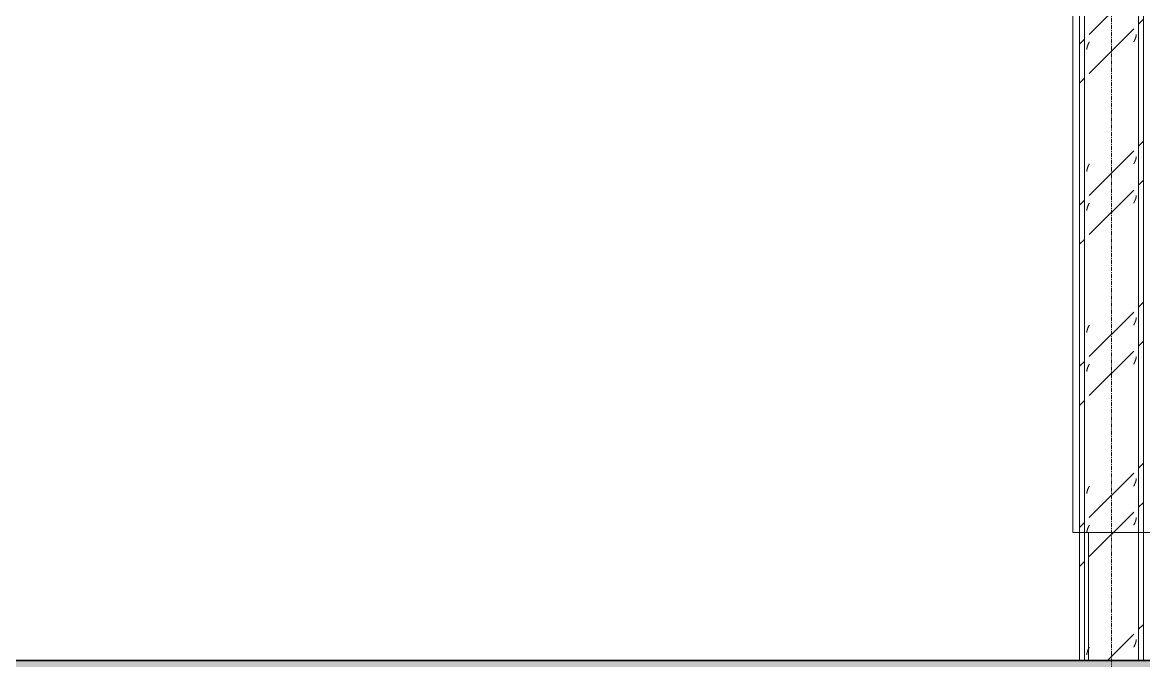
# Model space of a CAD drawing. Header units: centimetres. Extents: x -6741 to 14818, y -293 to 1595.
# Drawn here: x 1014.4 to 1364.4, y 94 to 293.3 of the extents above; entities that cross this region are included whole.
import ezdxf

# ---------------------------------------------------------------- set-up
doc = ezdxf.new("R2010")
doc.units = ezdxf.units.CM
doc.linetypes.add('Grid Line', pattern=[2.2225, 1.27, -0.3175, 0.3175, -0.3175])
for name, color, linetype, lineweight in [('A-FLOR', 7, 'Continuous', 9), ('A-FLOR-PATT', 7, 'Continuous', 35), ('A-WALL', 7, 'Continuous', 9), ('A-WALL-PATT', 7, 'Continuous', 35), ('I-WALL', 7, 'Continuous', 9), ('S-COLS', 7, 'Continuous', 9), ('S-GRID', 7, 'Continuous', 9)]:
    doc.layers.add(name, color=color, linetype=linetype, lineweight=lineweight)
pattern_1 = [(45, (152.695, 0), (-25.14472, 25.14472), []), (45, (152.695, 38.1), (-25.14472, 25.14472), [])]

# ---------------------------------------------------------------- blocks, each defined once
blk = doc.blocks.new('PQ_RVR_ARQ-01_ZZ_ZZ_MO_T_A_rvt-2-Elevación Eje 7')
at = {"layer": 'A-WALL-PATT', "lineweight": 9, "true_color": 0xe5e5e5}
h = blk.add_hatch(dxfattribs=at)
h.set_pattern_fill('FP_13', color=254, style=0, pattern_type=2)
h.set_pattern_definition([(90, (152.366, 0), (-29.999, 2e-15), [])])
h.paths.add_polyline_path([(-5879.69, 134), (-5879.69, 492), (-6090.44, 492), (-6090.44, 134), (-6027.64, 134)])
h.paths.add_polyline_path([(-6112.5, 134), (-6110.44, 134), (-6110.44, 492), (-6112.5, 492), (-6112.5, 378.86), (-6110.45, 378.86), (-6110.45, 358.86), (-6112.5, 358.86), (-6112.5, 291.61)])
h.paths.add_polyline_path([(-5591.7, 134), (-4842.65, 134), (-4842.65, 492), (-5869.68, 491.98), (-5869.68, 134), (-5663.95, 134)])
h.paths.add_polyline_path([(-5118.41, 194), (-5145.02, 194), (-5145.02, 284), (-5015.03, 284), (-5015.03, 194)])
h.paths.add_polyline_path([(-5740.5, 194), (-5740.5, 284), (-5610.51, 284), (-5610.51, 194), (-5663.95, 194)])
h.paths.add_polyline_path([(-5430.66, 194), (-5430.66, 284), (-5300.66, 284), (-5300.66, 194)])
at = {"layer": 'A-FLOR', "color": 254, "lineweight": 35, "true_color": 0xcccccc}
blk.add_line((-1310.74, 94), (-6813.97, 94), dxfattribs=at)
at = {"layer": 'A-WALL', "color": 254, "true_color": 0xcccccc}
for p, q in [((-5879.68, 134), (-6107.61, 134)), ((-6107.61, 134), (-6107.61, 94))]:
    blk.add_line(p, q, dxfattribs=at)
at = {"layer": 'A-WALL', "color": 254, "lineweight": 35, "true_color": 0xcccccc}
blk.add_line((-5958.77, 94), (-6713.97, 94), dxfattribs=at)
at = {"layer": 'I-WALL', "color": 254, "true_color": 0xcccccc}
for p, q in [((-6112.5, 492), (-6112.5, 134)), ((-6112.5, 134), (-6107.61, 134))]:
    blk.add_line(p, q, dxfattribs=at)
blk = doc.blocks.new('FP_1-Elevación Eje 7')
at = {"layer": 'S-COLS', "color": 9, "true_color": 0xc0c0c0}
for p, q in [((-6093.5, 287.16), (-6093.49, 287.2)), ((-6093.49, 287.2), (-6093.47, 287.23)), ((-6093.47, 287.23), (-6093.45, 287.27)), ((-6093.45, 287.27), (-6093.43, 287.31)), ((-6093.43, 287.31), (-6093.41, 287.35)), ((-6093.41, 287.35), (-6093.39, 287.38)), ((-6093.39, 287.38), (-6093.37, 287.42)), ((-6093.37, 287.42), (-6093.35, 287.46)), ((-6093.35, 287.46), (-6093.34, 287.5)), ((-6093.34, 287.5), (-6093.32, 287.53)), ((-6093.32, 287.53), (-6093.3, 287.57)), ((-6093.3, 287.57), (-6093.28, 287.61)), ((-6093.28, 287.61), (-6093.26, 287.65)), ((-6093.26, 287.65), (-6093.25, 287.68)), ((-6093.25, 287.68), (-6093.23, 287.72)), ((-6093.23, 287.72), (-6093.21, 287.76)), ((-6093.21, 287.76), (-6093.19, 287.79)), ((-6093.19, 287.79), (-6093.18, 287.83)), ((-6093.18, 287.83), (-6093.16, 287.87)), ((-6093.16, 287.87), (-6093.14, 287.91)), ((-6093.14, 287.91), (-6093.13, 287.94)), ((-6093.13, 287.94), (-6093.11, 287.98)), ((-6093.11, 287.98), (-6093.09, 288.02)), ((-6093.09, 288.02), (-6093.08, 288.06)), ((-6093.08, 288.06), (-6093.06, 288.09)), ((-6093.06, 288.09), (-6093.05, 288.13)), ((-6093.05, 288.13), (-6093.03, 288.17)), ((-6093.03, 288.17), (-6093.02, 288.2)), ((-6093.02, 288.2), (-6093, 288.24)), ((-6093, 288.24), (-6092.99, 288.28)), ((-6092.99, 288.28), (-6092.97, 288.32)), ((-6092.97, 288.32), (-6092.96, 288.35)), ((-6092.96, 288.35), (-6092.95, 288.39)), ((-6092.95, 288.39), (-6092.94, 288.43)), ((-6092.94, 288.43), (-6092.92, 288.47)), ((-6092.92, 288.47), (-6092.91, 288.5)), ((-6092.91, 288.5), (-6092.9, 288.54)), ((-6092.9, 288.54), (-6092.89, 288.58)), ((-6092.89, 288.58), (-6092.88, 288.62)), ((-6092.88, 288.62), (-6092.87, 288.65)), ((-6092.87, 288.65), (-6092.86, 288.69)), ((-6092.86, 288.69), (-6092.85, 288.73)), ((-6092.85, 288.73), (-6092.84, 288.76)), ((-6092.84, 288.76), (-6092.83, 288.8)), ((-6092.83, 288.8), (-6092.82, 288.84)), ((-6092.82, 288.84), (-6092.81, 288.88)), ((-6092.81, 288.88), (-6092.8, 288.91)), ((-6092.8, 288.91), (-6092.79, 288.95)), ((-6092.79, 288.99), (-6092.78, 289.03)), ((-6092.79, 288.95), (-6092.79, 288.99)), ((-6092.78, 289.03), (-6092.77, 289.06)), ((-6092.77, 289.1), (-6092.76, 289.14)), ((-6092.77, 289.06), (-6092.77, 289.1)), ((-6092.76, 289.17), (-6092.75, 289.21)), ((-6092.76, 289.14), (-6092.76, 289.17)), ((-6092.75, 289.29), (-6092.74, 289.32)), ((-6092.75, 289.25), (-6092.75, 289.29)), ((-6092.75, 289.21), (-6092.75, 289.25)), ((-6092.74, 289.47), (-6092.74, 289.51)), ((-6092.74, 289.44), (-6092.74, 289.47)), ((-6092.74, 289.4), (-6092.74, 289.44)), ((-6092.74, 289.36), (-6092.74, 289.4)), ((-6092.74, 289.32), (-6092.74, 289.36)), ((-6093.5, 249.06), (-6093.49, 249.1)), ((-6093.49, 249.1), (-6093.47, 249.13)), ((-6093.47, 249.13), (-6093.45, 249.17)), ((-6093.45, 249.17), (-6093.43, 249.21)), ((-6093.43, 249.21), (-6093.41, 249.25)), ((-6093.41, 249.25), (-6093.39, 249.28)), ((-6093.39, 249.28), (-6093.37, 249.32)), ((-6093.37, 249.32), (-6093.35, 249.36)), ((-6093.35, 249.36), (-6093.34, 249.4)), ((-6093.34, 249.4), (-6093.32, 249.43)), ((-6093.32, 249.43), (-6093.3, 249.47)), ((-6093.3, 249.47), (-6093.28, 249.51)), ((-6093.28, 249.51), (-6093.26, 249.55)), ((-6093.26, 249.55), (-6093.25, 249.58)), ((-6093.25, 249.58), (-6093.23, 249.62)), ((-6093.23, 249.62), (-6093.21, 249.66)), ((-6093.21, 249.66), (-6093.19, 249.69)), ((-6093.19, 249.69), (-6093.18, 249.73)), ((-6093.18, 249.73), (-6093.16, 249.77)), ((-6093.16, 249.77), (-6093.14, 249.81)), ((-6093.14, 249.81), (-6093.13, 249.84)), ((-6093.13, 249.84), (-6093.11, 249.88)), ((-6093.11, 249.88), (-6093.09, 249.92)), ((-6093.09, 249.92), (-6093.08, 249.96)), ((-6093.08, 249.96), (-6093.06, 249.99)), ((-6093.06, 249.99), (-6093.05, 250.03)), ((-6093.05, 250.03), (-6093.03, 250.07)), ((-6093.03, 250.07), (-6093.02, 250.1)), ((-6093.02, 250.1), (-6093, 250.14)), ((-6093, 250.14), (-6092.99, 250.18)), ((-6092.99, 250.18), (-6092.97, 250.22)), ((-6092.97, 250.22), (-6092.96, 250.25)), ((-6092.96, 250.25), (-6092.95, 250.29)), ((-6092.95, 250.29), (-6092.94, 250.33)), ((-6092.94, 250.33), (-6092.92, 250.37)), ((-6092.92, 250.37), (-6092.91, 250.4)), ((-6092.91, 250.4), (-6092.9, 250.44)), ((-6092.9, 250.44), (-6092.89, 250.48)), ((-6092.89, 250.48), (-6092.88, 250.52)), ((-6092.88, 250.52), (-6092.87, 250.55)), ((-6092.87, 250.55), (-6092.86, 250.59)), ((-6092.86, 250.59), (-6092.85, 250.63)), ((-6092.85, 250.63), (-6092.84, 250.66)), ((-6092.84, 250.66), (-6092.83, 250.7)), ((-6092.83, 250.7), (-6092.82, 250.74)), ((-6092.82, 250.74), (-6092.81, 250.78)), ((-6092.81, 250.78), (-6092.8, 250.81)), ((-6092.8, 250.81), (-6092.79, 250.85)), ((-6092.79, 250.89), (-6092.78, 250.93)), ((-6092.79, 250.85), (-6092.79, 250.89)), ((-6092.78, 250.93), (-6092.77, 250.96)), ((-6092.77, 251), (-6092.76, 251.04)), ((-6092.77, 250.96), (-6092.77, 251)), ((-6092.76, 251.07), (-6092.75, 251.11)), ((-6092.76, 251.04), (-6092.76, 251.07)), ((-6092.75, 251.19), (-6092.74, 251.22)), ((-6092.75, 251.15), (-6092.75, 251.19)), ((-6092.75, 251.11), (-6092.75, 251.15)), ((-6092.74, 251.37), (-6092.74, 251.41)), ((-6092.74, 251.34), (-6092.74, 251.37)), ((-6092.74, 251.3), (-6092.74, 251.34)), ((-6092.74, 251.26), (-6092.74, 251.3)), ((-6092.74, 251.22), (-6092.74, 251.26)), ((-6092.99, 237.99), (-6092.97, 238.03)), ((-6092.97, 238.03), (-6092.96, 238.06)), ((-6092.96, 238.06), (-6092.95, 238.1)), ((-6092.95, 238.1), (-6092.94, 238.14)), ((-6092.94, 238.14), (-6092.92, 238.18)), ((-6092.92, 238.18), (-6092.91, 238.21)), ((-6092.91, 238.21), (-6092.9, 238.25)), ((-6092.9, 238.25), (-6092.89, 238.29)), ((-6092.89, 238.29), (-6092.88, 238.33)), ((-6092.88, 238.33), (-6092.87, 238.36)), ((-6092.87, 238.36), (-6092.86, 238.4)), ((-6092.86, 238.4), (-6092.85, 238.44)), ((-6092.85, 238.44), (-6092.84, 238.47)), ((-6092.84, 238.47), (-6092.83, 238.51)), ((-6092.83, 238.51), (-6092.82, 238.55)), ((-6092.82, 238.55), (-6092.81, 238.59)), ((-6092.81, 238.59), (-6092.8, 238.62)), ((-6092.8, 238.62), (-6092.79, 238.66)), ((-6092.79, 238.7), (-6092.78, 238.74)), ((-6092.79, 238.66), (-6092.79, 238.7)), ((-6092.78, 238.74), (-6092.77, 238.77)), ((-6092.77, 238.81), (-6092.76, 238.85)), ((-6092.77, 238.77), (-6092.77, 238.81)), ((-6092.76, 238.89), (-6092.75, 238.92)), ((-6092.76, 238.85), (-6092.76, 238.89)), ((-6092.75, 239), (-6092.74, 239.03)), ((-6092.75, 238.96), (-6092.75, 239)), ((-6092.75, 238.92), (-6092.75, 238.96)), ((-6092.74, 239.18), (-6092.74, 239.22)), ((-6092.74, 239.15), (-6092.74, 239.18)), ((-6092.74, 239.11), (-6092.74, 239.15)), ((-6092.74, 239.07), (-6092.74, 239.11)), ((-6092.74, 239.03), (-6092.74, 239.07)), ((-6093.5, 236.87), (-6093.49, 236.91)), ((-6093.49, 236.91), (-6093.47, 236.95)), ((-6093.47, 236.95), (-6093.45, 236.98)), ((-6093.45, 236.98), (-6093.43, 237.02)), ((-6093.43, 237.02), (-6093.41, 237.06)), ((-6093.41, 237.06), (-6093.39, 237.09)), ((-6093.39, 237.09), (-6093.37, 237.13)), ((-6093.37, 237.13), (-6093.35, 237.17)), ((-6093.35, 237.17), (-6093.34, 237.21)), ((-6093.34, 237.21), (-6093.32, 237.24)), ((-6093.32, 237.24), (-6093.3, 237.28)), ((-6093.3, 237.28), (-6093.28, 237.32)), ((-6093.28, 237.32), (-6093.26, 237.36)), ((-6093.26, 237.36), (-6093.25, 237.39)), ((-6093.25, 237.39), (-6093.23, 237.43)), ((-6093.23, 237.43), (-6093.21, 237.47)), ((-6093.21, 237.47), (-6093.19, 237.5)), ((-6093.19, 237.5), (-6093.18, 237.54)), ((-6093.18, 237.54), (-6093.16, 237.58)), ((-6093.16, 237.58), (-6093.14, 237.62)), ((-6093.14, 237.62), (-6093.13, 237.65)), ((-6093.13, 237.65), (-6093.11, 237.69)), ((-6093.11, 237.69), (-6093.09, 237.73)), ((-6093.09, 237.73), (-6093.08, 237.77)), ((-6093.08, 237.77), (-6093.06, 237.8)), ((-6093.06, 237.8), (-6093.05, 237.84)), ((-6093.05, 237.84), (-6093.03, 237.88)), ((-6093.03, 237.88), (-6093.02, 237.92)), ((-6093.02, 237.92), (-6093, 237.95)), ((-6093, 237.95), (-6092.99, 237.99)), ((-6093.16, 199.48), (-6093.14, 199.52)), ((-6093.14, 199.52), (-6093.13, 199.55)), ((-6093.13, 199.55), (-6093.11, 199.59)), ((-6093.11, 199.59), (-6093.09, 199.63)), ((-6093.09, 199.63), (-6093.08, 199.67)), ((-6093.08, 199.67), (-6093.06, 199.7)), ((-6093.06, 199.7), (-6093.05, 199.74)), ((-6093.05, 199.74), (-6093.03, 199.78)), ((-6093.03, 199.78), (-6093.02, 199.82)), ((-6093.02, 199.82), (-6093, 199.85)), ((-6093, 199.85), (-6092.99, 199.89)), ((-6092.99, 199.89), (-6092.97, 199.93)), ((-6092.97, 199.93), (-6092.96, 199.96)), ((-6092.96, 199.96), (-6092.95, 200)), ((-6092.95, 200), (-6092.94, 200.04)), ((-6092.94, 200.04), (-6092.92, 200.08)), ((-6092.92, 200.08), (-6092.91, 200.11)), ((-6092.91, 200.11), (-6092.9, 200.15)), ((-6092.9, 200.15), (-6092.89, 200.19)), ((-6092.89, 200.19), (-6092.88, 200.23)), ((-6092.88, 200.23), (-6092.87, 200.26)), ((-6092.87, 200.26), (-6092.86, 200.3)), ((-6092.86, 200.3), (-6092.85, 200.34)), ((-6092.85, 200.34), (-6092.84, 200.37)), ((-6092.84, 200.37), (-6092.83, 200.41)), ((-6092.83, 200.41), (-6092.82, 200.45)), ((-6092.82, 200.45), (-6092.81, 200.49)), ((-6092.81, 200.49), (-6092.8, 200.52)), ((-6092.8, 200.52), (-6092.79, 200.56)), ((-6092.79, 200.6), (-6092.78, 200.64)), ((-6092.79, 200.56), (-6092.79, 200.6)), ((-6092.78, 200.64), (-6092.77, 200.67)), ((-6092.77, 200.71), (-6092.76, 200.75)), ((-6092.77, 200.67), (-6092.77, 200.71)), ((-6092.76, 200.79), (-6092.75, 200.82)), ((-6092.76, 200.75), (-6092.76, 200.79)), ((-6092.75, 200.9), (-6092.74, 200.93)), ((-6092.75, 200.86), (-6092.75, 200.9)), ((-6092.75, 200.82), (-6092.75, 200.86)), ((-6092.74, 201.08), (-6092.74, 201.12)), ((-6092.74, 201.05), (-6092.74, 201.08)), ((-6092.74, 201.01), (-6092.74, 201.05)), ((-6092.74, 200.97), (-6092.74, 201.01)), ((-6092.74, 200.93), (-6092.74, 200.97)), ((-6093.5, 198.77), (-6093.49, 198.81)), ((-6093.49, 198.81), (-6093.47, 198.85)), ((-6093.47, 198.85), (-6093.45, 198.88)), ((-6093.45, 198.88), (-6093.43, 198.92)), ((-6093.43, 198.92), (-6093.41, 198.96)), ((-6093.41, 198.96), (-6093.39, 198.99)), ((-6093.39, 198.99), (-6093.37, 199.03)), ((-6093.37, 199.03), (-6093.35, 199.07)), ((-6093.35, 199.07), (-6093.34, 199.11)), ((-6093.34, 199.11), (-6093.32, 199.14)), ((-6093.32, 199.14), (-6093.3, 199.18)), ((-6093.3, 199.18), (-6093.28, 199.22)), ((-6093.28, 199.22), (-6093.26, 199.26)), ((-6093.26, 199.26), (-6093.25, 199.29)), ((-6093.25, 199.29), (-6093.23, 199.33)), ((-6093.23, 199.33), (-6093.21, 199.37)), ((-6093.21, 199.37), (-6093.19, 199.4)), ((-6093.19, 199.4), (-6093.18, 199.44)), ((-6093.18, 199.44), (-6093.16, 199.48)), ((-6093.5, 186.58), (-6093.49, 186.62)), ((-6093.49, 186.62), (-6093.47, 186.66)), ((-6093.47, 186.66), (-6093.45, 186.69)), ((-6093.45, 186.69), (-6093.43, 186.73)), ((-6093.43, 186.73), (-6093.41, 186.77)), ((-6093.41, 186.77), (-6093.39, 186.81)), ((-6093.39, 186.81), (-6093.37, 186.84)), ((-6093.37, 186.84), (-6093.35, 186.88)), ((-6093.35, 186.88), (-6093.34, 186.92)), ((-6093.34, 186.92), (-6093.32, 186.95)), ((-6093.32, 186.95), (-6093.3, 186.99)), ((-6093.3, 186.99), (-6093.28, 187.03)), ((-6093.28, 187.03), (-6093.26, 187.07)), ((-6093.26, 187.07), (-6093.25, 187.1)), ((-6093.25, 187.1), (-6093.23, 187.14)), ((-6093.23, 187.14), (-6093.21, 187.18)), ((-6093.21, 187.18), (-6093.19, 187.22)), ((-6093.19, 187.22), (-6093.18, 187.25)), ((-6093.18, 187.25), (-6093.16, 187.29)), ((-6093.16, 187.29), (-6093.14, 187.33)), ((-6093.14, 187.33), (-6093.13, 187.36)), ((-6093.13, 187.36), (-6093.11, 187.4)), ((-6093.11, 187.4), (-6093.09, 187.44)), ((-6093.09, 187.44), (-6093.08, 187.48)), ((-6093.08, 187.48), (-6093.06, 187.51)), ((-6093.06, 187.51), (-6093.05, 187.55)), ((-6093.05, 187.55), (-6093.03, 187.59)), ((-6093.03, 187.59), (-6093.02, 187.63)), ((-6093.02, 187.63), (-6093, 187.66)), ((-6093, 187.66), (-6092.99, 187.7)), ((-6092.99, 187.7), (-6092.97, 187.74)), ((-6092.97, 187.74), (-6092.96, 187.77)), ((-6092.96, 187.77), (-6092.95, 187.81)), ((-6092.95, 187.81), (-6092.94, 187.85)), ((-6092.94, 187.85), (-6092.92, 187.89)), ((-6092.92, 187.89), (-6092.91, 187.92)), ((-6092.91, 187.92), (-6092.9, 187.96)), ((-6092.9, 187.96), (-6092.89, 188)), ((-6092.89, 188), (-6092.88, 188.04)), ((-6092.88, 188.04), (-6092.87, 188.07)), ((-6092.87, 188.07), (-6092.86, 188.11)), ((-6092.86, 188.11), (-6092.85, 188.15)), ((-6092.85, 188.15), (-6092.84, 188.19)), ((-6092.84, 188.19), (-6092.83, 188.22)), ((-6092.83, 188.22), (-6092.82, 188.26)), ((-6092.82, 188.26), (-6092.81, 188.3)), ((-6092.81, 188.3), (-6092.8, 188.33)), ((-6092.8, 188.33), (-6092.79, 188.37)), ((-6092.79, 188.41), (-6092.78, 188.45)), ((-6092.79, 188.37), (-6092.79, 188.41)), ((-6092.78, 188.45), (-6092.77, 188.48)), ((-6092.77, 188.52), (-6092.76, 188.56)), ((-6092.77, 188.48), (-6092.77, 188.52)), ((-6092.76, 188.6), (-6092.75, 188.63)), ((-6092.76, 188.56), (-6092.76, 188.6)), ((-6092.75, 188.71), (-6092.74, 188.74)), ((-6092.75, 188.67), (-6092.75, 188.71)), ((-6092.75, 188.63), (-6092.75, 188.67)), ((-6092.74, 188.89), (-6092.74, 188.93)), ((-6092.74, 188.86), (-6092.74, 188.89)), ((-6092.74, 188.82), (-6092.74, 188.86)), ((-6092.74, 188.78), (-6092.74, 188.82)), ((-6092.74, 188.74), (-6092.74, 188.78)), ((-6092.76, 150.5), (-6092.75, 150.53)), ((-6092.75, 150.61), (-6092.74, 150.64)), ((-6092.75, 150.57), (-6092.75, 150.61)), ((-6092.75, 150.53), (-6092.75, 150.57)), ((-6092.74, 150.79), (-6092.74, 150.83)), ((-6092.74, 150.76), (-6092.74, 150.79)), ((-6092.74, 150.72), (-6092.74, 150.76)), ((-6092.74, 150.68), (-6092.74, 150.72)), ((-6092.74, 150.64), (-6092.74, 150.68)), ((-6093.5, 148.48), (-6093.49, 148.52)), ((-6093.49, 148.52), (-6093.47, 148.56)), ((-6093.47, 148.56), (-6093.45, 148.59)), ((-6093.45, 148.59), (-6093.43, 148.63)), ((-6093.43, 148.63), (-6093.41, 148.67)), ((-6093.41, 148.67), (-6093.39, 148.71)), ((-6093.39, 148.71), (-6093.37, 148.74)), ((-6093.37, 148.74), (-6093.35, 148.78)), ((-6093.35, 148.78), (-6093.34, 148.82)), ((-6093.34, 148.82), (-6093.32, 148.85)), ((-6093.32, 148.85), (-6093.3, 148.89)), ((-6093.3, 148.89), (-6093.28, 148.93)), ((-6093.28, 148.93), (-6093.26, 148.97)), ((-6093.26, 148.97), (-6093.25, 149)), ((-6093.25, 149), (-6093.23, 149.04)), ((-6093.23, 149.04), (-6093.21, 149.08)), ((-6093.21, 149.08), (-6093.19, 149.12)), ((-6093.19, 149.12), (-6093.18, 149.15)), ((-6093.18, 149.15), (-6093.16, 149.19)), ((-6093.16, 149.19), (-6093.14, 149.23)), ((-6093.14, 149.23), (-6093.13, 149.26)), ((-6093.13, 149.26), (-6093.11, 149.3)), ((-6093.11, 149.3), (-6093.09, 149.34)), ((-6093.09, 149.34), (-6093.08, 149.38)), ((-6093.08, 149.38), (-6093.06, 149.41)), ((-6093.06, 149.41), (-6093.05, 149.45)), ((-6093.05, 149.45), (-6093.03, 149.49)), ((-6093.03, 149.49), (-6093.02, 149.53)), ((-6093.02, 149.53), (-6093, 149.56)), ((-6093, 149.56), (-6092.99, 149.6)), ((-6092.99, 149.6), (-6092.97, 149.64)), ((-6092.97, 149.64), (-6092.96, 149.67)), ((-6092.96, 149.67), (-6092.95, 149.71)), ((-6092.95, 149.71), (-6092.94, 149.75)), ((-6092.94, 149.75), (-6092.92, 149.79)), ((-6092.92, 149.79), (-6092.91, 149.82)), ((-6092.91, 149.82), (-6092.9, 149.86)), ((-6092.9, 149.86), (-6092.89, 149.9)), ((-6092.89, 149.9), (-6092.88, 149.94)), ((-6092.88, 149.94), (-6092.87, 149.97)), ((-6092.87, 149.97), (-6092.86, 150.01)), ((-6092.86, 150.01), (-6092.85, 150.05)), ((-6092.85, 150.05), (-6092.84, 150.09)), ((-6092.84, 150.09), (-6092.83, 150.12)), ((-6092.83, 150.12), (-6092.82, 150.16)), ((-6092.82, 150.16), (-6092.81, 150.2)), ((-6092.81, 150.2), (-6092.8, 150.23)), ((-6092.8, 150.23), (-6092.79, 150.27)), ((-6092.79, 150.31), (-6092.78, 150.35)), ((-6092.79, 150.27), (-6092.79, 150.31)), ((-6092.78, 150.35), (-6092.77, 150.38)), ((-6092.77, 150.42), (-6092.76, 150.46)), ((-6092.77, 150.38), (-6092.77, 150.42)), ((-6092.76, 150.46), (-6092.76, 150.5)), ((-6093.41, 136.48), (-6093.39, 136.52)), ((-6093.39, 136.52), (-6093.37, 136.55)), ((-6093.37, 136.55), (-6093.35, 136.59)), ((-6093.35, 136.59), (-6093.34, 136.63)), ((-6093.34, 136.63), (-6093.32, 136.66)), ((-6093.32, 136.66), (-6093.3, 136.7)), ((-6093.3, 136.7), (-6093.28, 136.74)), ((-6093.28, 136.74), (-6093.26, 136.78)), ((-6093.26, 136.78), (-6093.25, 136.81)), ((-6093.25, 136.81), (-6093.23, 136.85)), ((-6093.23, 136.85), (-6093.21, 136.89)), ((-6093.21, 136.89), (-6093.19, 136.93)), ((-6093.19, 136.93), (-6093.18, 136.96)), ((-6093.18, 136.96), (-6093.16, 137)), ((-6093.16, 137), (-6093.14, 137.04)), ((-6093.14, 137.04), (-6093.13, 137.08)), ((-6093.13, 137.08), (-6093.11, 137.11)), ((-6093.11, 137.11), (-6093.09, 137.15)), ((-6093.09, 137.15), (-6093.08, 137.19)), ((-6093.08, 137.19), (-6093.06, 137.22)), ((-6093.06, 137.22), (-6093.05, 137.26)), ((-6093.05, 137.26), (-6093.03, 137.3)), ((-6093.03, 137.3), (-6093.02, 137.34)), ((-6093.02, 137.34), (-6093, 137.37)), ((-6093, 137.37), (-6092.99, 137.41)), ((-6092.99, 137.41), (-6092.97, 137.45)), ((-6092.97, 137.45), (-6092.96, 137.49)), ((-6092.96, 137.49), (-6092.95, 137.52)), ((-6092.95, 137.52), (-6092.94, 137.56)), ((-6092.94, 137.56), (-6092.92, 137.6)), ((-6092.92, 137.6), (-6092.91, 137.63)), ((-6092.91, 137.63), (-6092.9, 137.67)), ((-6092.9, 137.67), (-6092.89, 137.71)), ((-6092.89, 137.71), (-6092.88, 137.75)), ((-6092.88, 137.75), (-6092.87, 137.78)), ((-6092.87, 137.78), (-6092.86, 137.82)), ((-6092.86, 137.82), (-6092.85, 137.86)), ((-6092.85, 137.86), (-6092.84, 137.9)), ((-6092.84, 137.9), (-6092.83, 137.93)), ((-6092.83, 137.93), (-6092.82, 137.97)), ((-6092.82, 137.97), (-6092.81, 138.01)), ((-6092.81, 138.01), (-6092.8, 138.05)), ((-6092.8, 138.05), (-6092.79, 138.08)), ((-6092.79, 138.12), (-6092.78, 138.16)), ((-6092.79, 138.08), (-6092.79, 138.12)), ((-6092.78, 138.16), (-6092.77, 138.19)), ((-6092.77, 138.23), (-6092.76, 138.27)), ((-6092.77, 138.19), (-6092.77, 138.23)), ((-6092.76, 138.31), (-6092.75, 138.34)), ((-6092.76, 138.27), (-6092.76, 138.31)), ((-6092.75, 138.42), (-6092.74, 138.46)), ((-6092.75, 138.38), (-6092.75, 138.42)), ((-6092.75, 138.34), (-6092.75, 138.38)), ((-6092.74, 138.6), (-6092.74, 138.64)), ((-6092.74, 138.57), (-6092.74, 138.6)), ((-6092.74, 138.53), (-6092.74, 138.57)), ((-6092.74, 138.49), (-6092.74, 138.53)), ((-6092.74, 138.46), (-6092.74, 138.49)), ((-6093.5, 136.29), (-6093.49, 136.33)), ((-6093.49, 136.33), (-6093.47, 136.37)), ((-6093.47, 136.37), (-6093.45, 136.4)), ((-6093.45, 136.4), (-6093.43, 136.44)), ((-6093.43, 136.44), (-6093.41, 136.48)), ((-6093.5, 98.19), (-6093.49, 98.23)), ((-6093.49, 98.23), (-6093.47, 98.27)), ((-6093.47, 98.27), (-6093.45, 98.3)), ((-6093.45, 98.3), (-6093.43, 98.34)), ((-6093.43, 98.34), (-6093.41, 98.38)), ((-6093.41, 98.38), (-6093.39, 98.42)), ((-6093.39, 98.42), (-6093.37, 98.45)), ((-6093.37, 98.45), (-6093.35, 98.49)), ((-6093.35, 98.49), (-6093.34, 98.53)), ((-6093.34, 98.53), (-6093.32, 98.56)), ((-6093.32, 98.56), (-6093.3, 98.6)), ((-6093.3, 98.6), (-6093.28, 98.64)), ((-6093.28, 98.64), (-6093.26, 98.68)), ((-6093.26, 98.68), (-6093.25, 98.71)), ((-6093.25, 98.71), (-6093.23, 98.75)), ((-6093.23, 98.75), (-6093.21, 98.79)), ((-6093.21, 98.79), (-6093.19, 98.83)), ((-6093.19, 98.83), (-6093.18, 98.86)), ((-6093.18, 98.86), (-6093.16, 98.9)), ((-6093.16, 98.9), (-6093.14, 98.94)), ((-6093.14, 98.94), (-6093.13, 98.98)), ((-6093.13, 98.98), (-6093.11, 99.01)), ((-6093.11, 99.01), (-6093.09, 99.05)), ((-6093.09, 99.05), (-6093.08, 99.09)), ((-6093.08, 99.09), (-6093.06, 99.12)), ((-6093.06, 99.12), (-6093.05, 99.16)), ((-6093.05, 99.16), (-6093.03, 99.2)), ((-6093.03, 99.2), (-6093.02, 99.24)), ((-6093.02, 99.24), (-6093, 99.27)), ((-6093, 99.27), (-6092.99, 99.31)), ((-6092.99, 99.31), (-6092.97, 99.35)), ((-6092.97, 99.35), (-6092.96, 99.39)), ((-6092.96, 99.39), (-6092.95, 99.42)), ((-6092.95, 99.42), (-6092.94, 99.46)), ((-6092.94, 99.46), (-6092.92, 99.5)), ((-6092.92, 99.5), (-6092.91, 99.53)), ((-6092.91, 99.53), (-6092.9, 99.57)), ((-6092.9, 99.57), (-6092.89, 99.61)), ((-6092.89, 99.61), (-6092.88, 99.65)), ((-6092.88, 99.65), (-6092.87, 99.68)), ((-6092.87, 99.68), (-6092.86, 99.72)), ((-6092.86, 99.72), (-6092.85, 99.76)), ((-6092.85, 99.76), (-6092.84, 99.8)), ((-6092.84, 99.8), (-6092.83, 99.83)), ((-6092.83, 99.83), (-6092.82, 99.87)), ((-6092.82, 99.87), (-6092.81, 99.91)), ((-6092.81, 99.91), (-6092.8, 99.95)), ((-6092.8, 99.95), (-6092.79, 99.98)), ((-6092.79, 100.02), (-6092.78, 100.06)), ((-6092.79, 99.98), (-6092.79, 100.02)), ((-6092.78, 100.06), (-6092.77, 100.09)), ((-6092.77, 100.13), (-6092.76, 100.17)), ((-6092.77, 100.09), (-6092.77, 100.13)), ((-6092.76, 100.21), (-6092.75, 100.24)), ((-6092.76, 100.17), (-6092.76, 100.21)), ((-6092.75, 100.32), (-6092.74, 100.36)), ((-6092.75, 100.28), (-6092.75, 100.32)), ((-6092.75, 100.24), (-6092.75, 100.28)), ((-6092.74, 100.5), (-6092.74, 100.54)), ((-6092.74, 100.47), (-6092.74, 100.5)), ((-6092.74, 100.43), (-6092.74, 100.47)), ((-6092.74, 100.39), (-6092.74, 100.43)), ((-6092.74, 100.36), (-6092.74, 100.39))]:
    blk.add_line(p, q, dxfattribs=at)
blk = doc.blocks.new('FP_2-Elevación Eje 7')
at = {"layer": 'S-COLS', "color": 9, "true_color": 0xc0c0c0}
for p, q in [((-6107.48, 286.97), (-6107.46, 287.01)), ((-6107.46, 287.01), (-6107.44, 287.05)), ((-6107.44, 287.05), (-6107.42, 287.09)), ((-6107.42, 287.09), (-6107.4, 287.12)), ((-6107.4, 287.12), (-6107.38, 287.16)), ((-6108.15, 285), (-6108.14, 285.03)), ((-6108.15, 284.96), (-6108.15, 285)), ((-6108.15, 284.92), (-6108.15, 284.96)), ((-6108.15, 284.88), (-6108.15, 284.92)), ((-6108.15, 284.85), (-6108.15, 284.88)), ((-6108.15, 284.81), (-6108.15, 284.85)), ((-6108.14, 285.07), (-6108.13, 285.11)), ((-6108.14, 285.03), (-6108.14, 285.07)), ((-6108.13, 285.18), (-6108.12, 285.22)), ((-6108.13, 285.15), (-6108.13, 285.18)), ((-6108.13, 285.11), (-6108.13, 285.15)), ((-6108.12, 285.22), (-6108.11, 285.26)), ((-6108.11, 285.29), (-6108.1, 285.33)), ((-6108.11, 285.26), (-6108.11, 285.29)), ((-6108.1, 285.33), (-6108.09, 285.37)), ((-6108.09, 285.41), (-6108.08, 285.44)), ((-6108.09, 285.37), (-6108.09, 285.41)), ((-6108.08, 285.44), (-6108.07, 285.48)), ((-6108.07, 285.48), (-6108.06, 285.52)), ((-6108.06, 285.52), (-6108.05, 285.56)), ((-6108.05, 285.56), (-6108.04, 285.59)), ((-6108.04, 285.59), (-6108.03, 285.63)), ((-6108.03, 285.63), (-6108.02, 285.67)), ((-6108.02, 285.67), (-6108.01, 285.71)), ((-6108.01, 285.71), (-6108, 285.74)), ((-6108, 285.74), (-6107.99, 285.78)), ((-6107.99, 285.78), (-6107.98, 285.82)), ((-6107.98, 285.82), (-6107.97, 285.85)), ((-6107.97, 285.85), (-6107.95, 285.89)), ((-6107.95, 285.89), (-6107.94, 285.93)), ((-6107.94, 285.93), (-6107.93, 285.97)), ((-6107.93, 285.97), (-6107.91, 286)), ((-6107.91, 286), (-6107.9, 286.04)), ((-6107.9, 286.04), (-6107.89, 286.08)), ((-6107.89, 286.08), (-6107.87, 286.12)), ((-6107.87, 286.12), (-6107.86, 286.15)), ((-6107.86, 286.15), (-6107.84, 286.19)), ((-6107.84, 286.19), (-6107.83, 286.23)), ((-6107.83, 286.23), (-6107.81, 286.26)), ((-6107.81, 286.26), (-6107.8, 286.3)), ((-6107.8, 286.3), (-6107.78, 286.34)), ((-6107.78, 286.34), (-6107.76, 286.38)), ((-6107.76, 286.38), (-6107.75, 286.41)), ((-6107.75, 286.41), (-6107.73, 286.45)), ((-6107.73, 286.45), (-6107.71, 286.49)), ((-6107.71, 286.49), (-6107.7, 286.53)), ((-6107.7, 286.53), (-6107.68, 286.56)), ((-6107.68, 286.56), (-6107.66, 286.6)), ((-6107.66, 286.6), (-6107.64, 286.64)), ((-6107.64, 286.64), (-6107.63, 286.68)), ((-6107.63, 286.68), (-6107.61, 286.71)), ((-6107.61, 286.71), (-6107.59, 286.75)), ((-6107.59, 286.75), (-6107.57, 286.79)), ((-6107.57, 286.79), (-6107.55, 286.82)), ((-6107.55, 286.82), (-6107.53, 286.86)), ((-6107.53, 286.86), (-6107.52, 286.9)), ((-6107.52, 286.9), (-6107.5, 286.94)), ((-6107.5, 286.94), (-6107.48, 286.97)), ((-6107.68, 248.46), (-6107.66, 248.5)), ((-6107.66, 248.5), (-6107.64, 248.54)), ((-6107.64, 248.54), (-6107.63, 248.58)), ((-6107.63, 248.58), (-6107.61, 248.61)), ((-6107.61, 248.61), (-6107.59, 248.65)), ((-6107.59, 248.65), (-6107.57, 248.69)), ((-6107.57, 248.69), (-6107.55, 248.72)), ((-6107.55, 248.72), (-6107.53, 248.76)), ((-6107.53, 248.76), (-6107.52, 248.8)), ((-6107.52, 248.8), (-6107.5, 248.84)), ((-6107.5, 248.84), (-6107.48, 248.87)), ((-6107.48, 248.87), (-6107.46, 248.91)), ((-6107.46, 248.91), (-6107.44, 248.95)), ((-6107.44, 248.95), (-6107.42, 248.99)), ((-6107.42, 248.99), (-6107.4, 249.02)), ((-6107.4, 249.02), (-6107.38, 249.06)), ((-6108.15, 246.9), (-6108.14, 246.93)), ((-6108.15, 246.86), (-6108.15, 246.9)), ((-6108.15, 246.82), (-6108.15, 246.86)), ((-6108.15, 246.78), (-6108.15, 246.82)), ((-6108.15, 246.75), (-6108.15, 246.78)), ((-6108.15, 246.71), (-6108.15, 246.75)), ((-6108.14, 246.97), (-6108.13, 247.01)), ((-6108.14, 246.93), (-6108.14, 246.97)), ((-6108.13, 247.08), (-6108.12, 247.12)), ((-6108.13, 247.05), (-6108.13, 247.08)), ((-6108.13, 247.01), (-6108.13, 247.05)), ((-6108.12, 247.12), (-6108.11, 247.16)), ((-6108.11, 247.19), (-6108.1, 247.23)), ((-6108.11, 247.16), (-6108.11, 247.19)), ((-6108.1, 247.23), (-6108.09, 247.27)), ((-6108.09, 247.31), (-6108.08, 247.34)), ((-6108.09, 247.27), (-6108.09, 247.31)), ((-6108.08, 247.34), (-6108.07, 247.38)), ((-6108.07, 247.38), (-6108.06, 247.42)), ((-6108.06, 247.42), (-6108.05, 247.46)), ((-6108.05, 247.46), (-6108.04, 247.49)), ((-6108.04, 247.49), (-6108.03, 247.53)), ((-6108.03, 247.53), (-6108.02, 247.57)), ((-6108.02, 247.57), (-6108.01, 247.61)), ((-6108.01, 247.61), (-6108, 247.64)), ((-6108, 247.64), (-6107.99, 247.68)), ((-6107.99, 247.68), (-6107.98, 247.72)), ((-6107.98, 247.72), (-6107.97, 247.75)), ((-6107.97, 247.75), (-6107.95, 247.79)), ((-6107.95, 247.79), (-6107.94, 247.83)), ((-6107.94, 247.83), (-6107.93, 247.87)), ((-6107.93, 247.87), (-6107.91, 247.9)), ((-6107.91, 247.9), (-6107.9, 247.94)), ((-6107.9, 247.94), (-6107.89, 247.98)), ((-6107.89, 247.98), (-6107.87, 248.02)), ((-6107.87, 248.02), (-6107.86, 248.05)), ((-6107.86, 248.05), (-6107.84, 248.09)), ((-6107.84, 248.09), (-6107.83, 248.13)), ((-6107.83, 248.13), (-6107.81, 248.16)), ((-6107.81, 248.16), (-6107.8, 248.2)), ((-6107.8, 248.2), (-6107.78, 248.24)), ((-6107.78, 248.24), (-6107.76, 248.28)), ((-6107.76, 248.28), (-6107.75, 248.31)), ((-6107.75, 248.31), (-6107.73, 248.35)), ((-6107.73, 248.35), (-6107.71, 248.39)), ((-6107.71, 248.39), (-6107.7, 248.43)), ((-6107.7, 248.43), (-6107.68, 248.46)), ((-6108.15, 234.71), (-6108.14, 234.74)), ((-6108.15, 234.67), (-6108.15, 234.71)), ((-6108.15, 234.63), (-6108.15, 234.67)), ((-6108.15, 234.59), (-6108.15, 234.63)), ((-6108.15, 234.56), (-6108.15, 234.59)), ((-6108.15, 234.52), (-6108.15, 234.56)), ((-6108.14, 234.78), (-6108.13, 234.82)), ((-6108.14, 234.74), (-6108.14, 234.78)), ((-6108.13, 234.89), (-6108.12, 234.93)), ((-6108.13, 234.86), (-6108.13, 234.89)), ((-6108.13, 234.82), (-6108.13, 234.86)), ((-6108.12, 234.93), (-6108.11, 234.97)), ((-6108.11, 235.01), (-6108.1, 235.04)), ((-6108.11, 234.97), (-6108.11, 235.01)), ((-6108.1, 235.04), (-6108.09, 235.08)), ((-6108.09, 235.12), (-6108.08, 235.15)), ((-6108.09, 235.08), (-6108.09, 235.12)), ((-6108.08, 235.15), (-6108.07, 235.19)), ((-6108.07, 235.19), (-6108.06, 235.23)), ((-6108.06, 235.23), (-6108.05, 235.27)), ((-6108.05, 235.27), (-6108.04, 235.3)), ((-6108.04, 235.3), (-6108.03, 235.34)), ((-6108.03, 235.34), (-6108.02, 235.38)), ((-6108.02, 235.38), (-6108.01, 235.42)), ((-6108.01, 235.42), (-6108, 235.45)), ((-6108, 235.45), (-6107.99, 235.49)), ((-6107.99, 235.49), (-6107.98, 235.53)), ((-6107.98, 235.53), (-6107.97, 235.56)), ((-6107.97, 235.56), (-6107.95, 235.6)), ((-6107.95, 235.6), (-6107.94, 235.64)), ((-6107.94, 235.64), (-6107.93, 235.68)), ((-6107.93, 235.68), (-6107.91, 235.71)), ((-6107.91, 235.71), (-6107.9, 235.75)), ((-6107.9, 235.75), (-6107.89, 235.79)), ((-6107.89, 235.79), (-6107.87, 235.83)), ((-6107.87, 235.83), (-6107.86, 235.86)), ((-6107.86, 235.86), (-6107.84, 235.9)), ((-6107.84, 235.9), (-6107.83, 235.94)), ((-6107.83, 235.94), (-6107.81, 235.98)), ((-6107.81, 235.98), (-6107.8, 236.01)), ((-6107.8, 236.01), (-6107.78, 236.05)), ((-6107.78, 236.05), (-6107.76, 236.09)), ((-6107.76, 236.09), (-6107.75, 236.12)), ((-6107.75, 236.12), (-6107.73, 236.16)), ((-6107.73, 236.16), (-6107.71, 236.2)), ((-6107.71, 236.2), (-6107.7, 236.24)), ((-6107.7, 236.24), (-6107.68, 236.27)), ((-6107.68, 236.27), (-6107.66, 236.31)), ((-6107.66, 236.31), (-6107.64, 236.35)), ((-6107.64, 236.35), (-6107.63, 236.39)), ((-6107.63, 236.39), (-6107.61, 236.42)), ((-6107.61, 236.42), (-6107.59, 236.46)), ((-6107.59, 236.46), (-6107.57, 236.5)), ((-6107.57, 236.5), (-6107.55, 236.53)), ((-6107.55, 236.53), (-6107.53, 236.57)), ((-6107.53, 236.57), (-6107.52, 236.61)), ((-6107.52, 236.61), (-6107.5, 236.65)), ((-6107.5, 236.65), (-6107.48, 236.68)), ((-6107.48, 236.68), (-6107.46, 236.72)), ((-6107.46, 236.72), (-6107.44, 236.76)), ((-6107.44, 236.76), (-6107.42, 236.8)), ((-6107.42, 236.8), (-6107.4, 236.83)), ((-6107.4, 236.83), (-6107.38, 236.87)), ((-6108.15, 196.61), (-6108.14, 196.64)), ((-6108.15, 196.57), (-6108.15, 196.61)), ((-6108.15, 196.53), (-6108.15, 196.57)), ((-6108.15, 196.49), (-6108.15, 196.53)), ((-6108.15, 196.46), (-6108.15, 196.49)), ((-6108.15, 196.42), (-6108.15, 196.46)), ((-6108.14, 196.68), (-6108.13, 196.72)), ((-6108.14, 196.64), (-6108.14, 196.68)), ((-6108.13, 196.79), (-6108.12, 196.83)), ((-6108.13, 196.76), (-6108.13, 196.79)), ((-6108.13, 196.72), (-6108.13, 196.76)), ((-6108.12, 196.83), (-6108.11, 196.87)), ((-6108.11, 196.91), (-6108.1, 196.94)), ((-6108.11, 196.87), (-6108.11, 196.91)), ((-6108.1, 196.94), (-6108.09, 196.98)), ((-6108.09, 197.02), (-6108.08, 197.05)), ((-6108.09, 196.98), (-6108.09, 197.02)), ((-6108.08, 197.05), (-6108.07, 197.09)), ((-6108.07, 197.09), (-6108.06, 197.13)), ((-6108.06, 197.13), (-6108.05, 197.17)), ((-6108.05, 197.17), (-6108.04, 197.2)), ((-6108.04, 197.2), (-6108.03, 197.24)), ((-6108.03, 197.24), (-6108.02, 197.28)), ((-6108.02, 197.28), (-6108.01, 197.32)), ((-6108.01, 197.32), (-6108, 197.35)), ((-6108, 197.35), (-6107.99, 197.39)), ((-6107.99, 197.39), (-6107.98, 197.43)), ((-6107.98, 197.43), (-6107.97, 197.46)), ((-6107.97, 197.46), (-6107.95, 197.5)), ((-6107.95, 197.5), (-6107.94, 197.54)), ((-6107.94, 197.54), (-6107.93, 197.58)), ((-6107.93, 197.58), (-6107.91, 197.61)), ((-6107.91, 197.61), (-6107.9, 197.65)), ((-6107.9, 197.65), (-6107.89, 197.69)), ((-6107.89, 197.69), (-6107.87, 197.73)), ((-6107.87, 197.73), (-6107.86, 197.76)), ((-6107.86, 197.76), (-6107.84, 197.8)), ((-6107.84, 197.8), (-6107.83, 197.84)), ((-6107.83, 197.84), (-6107.81, 197.88)), ((-6107.81, 197.88), (-6107.8, 197.91)), ((-6107.8, 197.91), (-6107.78, 197.95)), ((-6107.78, 197.95), (-6107.76, 197.99)), ((-6107.76, 197.99), (-6107.75, 198.02)), ((-6107.75, 198.02), (-6107.73, 198.06)), ((-6107.73, 198.06), (-6107.71, 198.1)), ((-6107.71, 198.1), (-6107.7, 198.14)), ((-6107.7, 198.14), (-6107.68, 198.17)), ((-6107.68, 198.17), (-6107.66, 198.21)), ((-6107.66, 198.21), (-6107.64, 198.25)), ((-6107.64, 198.25), (-6107.63, 198.29)), ((-6107.63, 198.29), (-6107.61, 198.32)), ((-6107.61, 198.32), (-6107.59, 198.36)), ((-6107.59, 198.36), (-6107.57, 198.4)), ((-6107.57, 198.4), (-6107.55, 198.43)), ((-6107.55, 198.43), (-6107.53, 198.47)), ((-6107.53, 198.47), (-6107.52, 198.51)), ((-6107.52, 198.51), (-6107.5, 198.55)), ((-6107.5, 198.55), (-6107.48, 198.58)), ((-6107.48, 198.58), (-6107.46, 198.62)), ((-6107.46, 198.62), (-6107.44, 198.66)), ((-6107.44, 198.66), (-6107.42, 198.7)), ((-6107.42, 198.7), (-6107.4, 198.73)), ((-6107.4, 198.73), (-6107.38, 198.77)), ((-6107.89, 185.5), (-6107.87, 185.54)), ((-6107.87, 185.54), (-6107.86, 185.57)), ((-6107.86, 185.57), (-6107.84, 185.61)), ((-6107.84, 185.61), (-6107.83, 185.65)), ((-6107.83, 185.65), (-6107.81, 185.69)), ((-6107.81, 185.69), (-6107.8, 185.72)), ((-6107.8, 185.72), (-6107.78, 185.76)), ((-6107.78, 185.76), (-6107.76, 185.8)), ((-6107.76, 185.8), (-6107.75, 185.84)), ((-6107.75, 185.84), (-6107.73, 185.87)), ((-6107.73, 185.87), (-6107.71, 185.91)), ((-6107.71, 185.91), (-6107.7, 185.95)), ((-6107.7, 185.95), (-6107.68, 185.98)), ((-6107.68, 185.98), (-6107.66, 186.02)), ((-6107.66, 186.02), (-6107.64, 186.06)), ((-6107.64, 186.06), (-6107.63, 186.1)), ((-6107.63, 186.1), (-6107.61, 186.13)), ((-6107.61, 186.13), (-6107.59, 186.17)), ((-6107.59, 186.17), (-6107.57, 186.21)), ((-6107.57, 186.21), (-6107.55, 186.25)), ((-6107.55, 186.25), (-6107.53, 186.28)), ((-6107.53, 186.28), (-6107.52, 186.32)), ((-6107.52, 186.32), (-6107.5, 186.36)), ((-6107.5, 186.36), (-6107.48, 186.39)), ((-6107.48, 186.39), (-6107.46, 186.43)), ((-6107.46, 186.43), (-6107.44, 186.47)), ((-6107.44, 186.47), (-6107.42, 186.51)), ((-6107.42, 186.51), (-6107.4, 186.54)), ((-6107.4, 186.54), (-6107.38, 186.58)), ((-6108.15, 184.42), (-6108.14, 184.45)), ((-6108.15, 184.38), (-6108.15, 184.42)), ((-6108.15, 184.34), (-6108.15, 184.38)), ((-6108.15, 184.31), (-6108.15, 184.34)), ((-6108.15, 184.27), (-6108.15, 184.31)), ((-6108.15, 184.23), (-6108.15, 184.27)), ((-6108.14, 184.49), (-6108.13, 184.53)), ((-6108.14, 184.45), (-6108.14, 184.49)), ((-6108.13, 184.6), (-6108.12, 184.64)), ((-6108.13, 184.57), (-6108.13, 184.6)), ((-6108.13, 184.53), (-6108.13, 184.57)), ((-6108.12, 184.64), (-6108.11, 184.68)), ((-6108.11, 184.72), (-6108.1, 184.75)), ((-6108.11, 184.68), (-6108.11, 184.72)), ((-6108.1, 184.75), (-6108.09, 184.79)), ((-6108.09, 184.83), (-6108.08, 184.87)), ((-6108.09, 184.79), (-6108.09, 184.83)), ((-6108.08, 184.87), (-6108.07, 184.9)), ((-6108.07, 184.9), (-6108.06, 184.94)), ((-6108.06, 184.94), (-6108.05, 184.98)), ((-6108.05, 184.98), (-6108.04, 185.01)), ((-6108.04, 185.01), (-6108.03, 185.05)), ((-6108.03, 185.05), (-6108.02, 185.09)), ((-6108.02, 185.09), (-6108.01, 185.13)), ((-6108.01, 185.13), (-6108, 185.16)), ((-6108, 185.16), (-6107.99, 185.2)), ((-6107.99, 185.2), (-6107.98, 185.24)), ((-6107.98, 185.24), (-6107.97, 185.28)), ((-6107.97, 185.28), (-6107.95, 185.31)), ((-6107.95, 185.31), (-6107.94, 185.35)), ((-6107.94, 185.35), (-6107.93, 185.39)), ((-6107.93, 185.39), (-6107.91, 185.42)), ((-6107.91, 185.42), (-6107.9, 185.46)), ((-6107.9, 185.46), (-6107.89, 185.5)), ((-6108.02, 146.99), (-6108.01, 147.03)), ((-6108.01, 147.03), (-6108, 147.06)), ((-6108, 147.06), (-6107.99, 147.1)), ((-6107.99, 147.1), (-6107.98, 147.14)), ((-6107.98, 147.14), (-6107.97, 147.18)), ((-6107.97, 147.18), (-6107.95, 147.21)), ((-6107.95, 147.21), (-6107.94, 147.25)), ((-6107.94, 147.25), (-6107.93, 147.29)), ((-6107.93, 147.29), (-6107.91, 147.32)), ((-6107.91, 147.32), (-6107.9, 147.36)), ((-6107.9, 147.36), (-6107.89, 147.4)), ((-6107.89, 147.4), (-6107.87, 147.44)), ((-6107.87, 147.44), (-6107.86, 147.47)), ((-6107.86, 147.47), (-6107.84, 147.51)), ((-6107.84, 147.51), (-6107.83, 147.55)), ((-6107.83, 147.55), (-6107.81, 147.59)), ((-6107.81, 147.59), (-6107.8, 147.62)), ((-6107.8, 147.62), (-6107.78, 147.66)), ((-6107.78, 147.66), (-6107.76, 147.7)), ((-6107.76, 147.7), (-6107.75, 147.74)), ((-6107.75, 147.74), (-6107.73, 147.77)), ((-6107.73, 147.77), (-6107.71, 147.81)), ((-6107.71, 147.81), (-6107.7, 147.85)), ((-6107.7, 147.85), (-6107.68, 147.88)), ((-6107.68, 147.88), (-6107.66, 147.92)), ((-6107.66, 147.92), (-6107.64, 147.96)), ((-6107.64, 147.96), (-6107.63, 148)), ((-6107.63, 148), (-6107.61, 148.03)), ((-6107.61, 148.03), (-6107.59, 148.07)), ((-6107.59, 148.07), (-6107.57, 148.11)), ((-6107.57, 148.11), (-6107.55, 148.15)), ((-6107.55, 148.15), (-6107.53, 148.18)), ((-6107.53, 148.18), (-6107.52, 148.22)), ((-6107.52, 148.22), (-6107.5, 148.26)), ((-6107.5, 148.26), (-6107.48, 148.29)), ((-6107.48, 148.29), (-6107.46, 148.33)), ((-6107.46, 148.33), (-6107.44, 148.37)), ((-6107.44, 148.37), (-6107.42, 148.41)), ((-6107.42, 148.41), (-6107.4, 148.44)), ((-6107.4, 148.44), (-6107.38, 148.48)), ((-6108.15, 146.32), (-6108.14, 146.35)), ((-6108.15, 146.28), (-6108.15, 146.32)), ((-6108.15, 146.24), (-6108.15, 146.28)), ((-6108.15, 146.21), (-6108.15, 146.24)), ((-6108.15, 146.17), (-6108.15, 146.21)), ((-6108.15, 146.13), (-6108.15, 146.17)), ((-6108.14, 146.39), (-6108.13, 146.43)), ((-6108.14, 146.35), (-6108.14, 146.39)), ((-6108.13, 146.5), (-6108.12, 146.54)), ((-6108.13, 146.47), (-6108.13, 146.5)), ((-6108.13, 146.43), (-6108.13, 146.47)), ((-6108.12, 146.54), (-6108.11, 146.58)), ((-6108.11, 146.62), (-6108.1, 146.65)), ((-6108.11, 146.58), (-6108.11, 146.62)), ((-6108.1, 146.65), (-6108.09, 146.69)), ((-6108.09, 146.73), (-6108.08, 146.77)), ((-6108.09, 146.69), (-6108.09, 146.73)), ((-6108.08, 146.77), (-6108.07, 146.8)), ((-6108.07, 146.8), (-6108.06, 146.84)), ((-6108.06, 146.84), (-6108.05, 146.88)), ((-6108.05, 146.88), (-6108.04, 146.91)), ((-6108.04, 146.91), (-6108.03, 146.95)), ((-6108.03, 146.95), (-6108.02, 146.99)), ((-6108.15, 134.13), (-6108.14, 134.17)), ((-6108.15, 134.09), (-6108.15, 134.13)), ((-6108.15, 134.05), (-6108.15, 134.09)), ((-6108.15, 134.02), (-6108.15, 134.05)), ((-6108.15, 133.98), (-6108.15, 134.02)), ((-6108.15, 133.94), (-6108.15, 133.98)), ((-6108.14, 134.2), (-6108.13, 134.24)), ((-6108.14, 134.17), (-6108.14, 134.2)), ((-6108.13, 134.31), (-6108.12, 134.35)), ((-6108.13, 134.28), (-6108.13, 134.31)), ((-6108.13, 134.24), (-6108.13, 134.28)), ((-6108.12, 134.35), (-6108.11, 134.39)), ((-6108.11, 134.43), (-6108.1, 134.46)), ((-6108.11, 134.39), (-6108.11, 134.43)), ((-6108.1, 134.46), (-6108.09, 134.5)), ((-6108.09, 134.54), (-6108.08, 134.58)), ((-6108.09, 134.5), (-6108.09, 134.54)), ((-6108.08, 134.58), (-6108.07, 134.61)), ((-6108.07, 134.61), (-6108.06, 134.65)), ((-6108.06, 134.65), (-6108.05, 134.69)), ((-6108.05, 134.69), (-6108.04, 134.72)), ((-6108.04, 134.72), (-6108.03, 134.76)), ((-6108.03, 134.76), (-6108.02, 134.8)), ((-6108.02, 134.8), (-6108.01, 134.84)), ((-6108.01, 134.84), (-6108, 134.87)), ((-6108, 134.87), (-6107.99, 134.91)), ((-6107.99, 134.91), (-6107.98, 134.95)), ((-6107.98, 134.95), (-6107.97, 134.99)), ((-6107.97, 134.99), (-6107.95, 135.02)), ((-6107.95, 135.02), (-6107.94, 135.06)), ((-6107.94, 135.06), (-6107.93, 135.1)), ((-6107.93, 135.1), (-6107.91, 135.14)), ((-6107.91, 135.14), (-6107.9, 135.17)), ((-6107.9, 135.17), (-6107.89, 135.21)), ((-6107.89, 135.21), (-6107.87, 135.25)), ((-6107.87, 135.25), (-6107.86, 135.28)), ((-6107.86, 135.28), (-6107.84, 135.32)), ((-6107.84, 135.32), (-6107.83, 135.36)), ((-6107.83, 135.36), (-6107.81, 135.4)), ((-6107.81, 135.4), (-6107.8, 135.43)), ((-6107.8, 135.43), (-6107.78, 135.47)), ((-6107.78, 135.47), (-6107.76, 135.51)), ((-6107.76, 135.51), (-6107.75, 135.55)), ((-6107.75, 135.55), (-6107.73, 135.58)), ((-6107.73, 135.58), (-6107.71, 135.62)), ((-6107.71, 135.62), (-6107.7, 135.66)), ((-6107.7, 135.66), (-6107.68, 135.69)), ((-6107.68, 135.69), (-6107.66, 135.73)), ((-6107.66, 135.73), (-6107.64, 135.77)), ((-6107.64, 135.77), (-6107.63, 135.81)), ((-6107.63, 135.81), (-6107.61, 135.84)), ((-6107.61, 135.84), (-6107.59, 135.88)), ((-6107.59, 135.88), (-6107.57, 135.92)), ((-6107.57, 135.92), (-6107.55, 135.96)), ((-6107.55, 135.96), (-6107.53, 135.99)), ((-6107.53, 135.99), (-6107.52, 136.03)), ((-6107.52, 136.03), (-6107.5, 136.07)), ((-6107.5, 136.07), (-6107.48, 136.11)), ((-6107.48, 136.11), (-6107.46, 136.14)), ((-6107.46, 136.14), (-6107.44, 136.18)), ((-6107.44, 136.18), (-6107.42, 136.22)), ((-6107.42, 136.22), (-6107.4, 136.25)), ((-6107.4, 136.25), (-6107.38, 136.29)), ((-6107.5, 97.97), (-6107.48, 98.01)), ((-6107.48, 98.01), (-6107.46, 98.04)), ((-6107.46, 98.04), (-6107.44, 98.08)), ((-6107.44, 98.08), (-6107.42, 98.12)), ((-6107.42, 98.12), (-6107.4, 98.15)), ((-6107.4, 98.15), (-6107.38, 98.19)), ((-6108.15, 96.03), (-6108.14, 96.07)), ((-6108.15, 95.99), (-6108.15, 96.03)), ((-6108.15, 95.95), (-6108.15, 95.99)), ((-6108.15, 95.92), (-6108.15, 95.95)), ((-6108.15, 95.88), (-6108.15, 95.92)), ((-6108.15, 95.84), (-6108.15, 95.88)), ((-6108.14, 96.1), (-6108.13, 96.14)), ((-6108.14, 96.07), (-6108.14, 96.1)), ((-6108.13, 96.21), (-6108.12, 96.25)), ((-6108.13, 96.18), (-6108.13, 96.21)), ((-6108.13, 96.14), (-6108.13, 96.18)), ((-6108.12, 96.25), (-6108.11, 96.29)), ((-6108.11, 96.33), (-6108.1, 96.36)), ((-6108.11, 96.29), (-6108.11, 96.33)), ((-6108.1, 96.36), (-6108.09, 96.4)), ((-6108.09, 96.44), (-6108.08, 96.48)), ((-6108.09, 96.4), (-6108.09, 96.44)), ((-6108.08, 96.48), (-6108.07, 96.51)), ((-6108.07, 96.51), (-6108.06, 96.55)), ((-6108.06, 96.55), (-6108.05, 96.59)), ((-6108.05, 96.59), (-6108.04, 96.62)), ((-6108.04, 96.62), (-6108.03, 96.66)), ((-6108.03, 96.66), (-6108.02, 96.7)), ((-6108.02, 96.7), (-6108.01, 96.74)), ((-6108.01, 96.74), (-6108, 96.77)), ((-6108, 96.77), (-6107.99, 96.81)), ((-6107.99, 96.81), (-6107.98, 96.85)), ((-6107.98, 96.85), (-6107.97, 96.89)), ((-6107.97, 96.89), (-6107.95, 96.92)), ((-6107.95, 96.92), (-6107.94, 96.96)), ((-6107.94, 96.96), (-6107.93, 97)), ((-6107.93, 97), (-6107.91, 97.04)), ((-6107.91, 97.04), (-6107.9, 97.07)), ((-6107.9, 97.07), (-6107.89, 97.11)), ((-6107.89, 97.11), (-6107.87, 97.15)), ((-6107.87, 97.15), (-6107.86, 97.18)), ((-6107.86, 97.18), (-6107.84, 97.22)), ((-6107.84, 97.22), (-6107.83, 97.26)), ((-6107.83, 97.26), (-6107.81, 97.3)), ((-6107.81, 97.3), (-6107.8, 97.33)), ((-6107.8, 97.33), (-6107.78, 97.37)), ((-6107.78, 97.37), (-6107.76, 97.41)), ((-6107.76, 97.41), (-6107.75, 97.45)), ((-6107.75, 97.45), (-6107.73, 97.48)), ((-6107.73, 97.48), (-6107.71, 97.52)), ((-6107.71, 97.52), (-6107.7, 97.56)), ((-6107.7, 97.56), (-6107.68, 97.59)), ((-6107.68, 97.59), (-6107.66, 97.63)), ((-6107.66, 97.63), (-6107.64, 97.67)), ((-6107.64, 97.67), (-6107.63, 97.71)), ((-6107.63, 97.71), (-6107.61, 97.74)), ((-6107.61, 97.74), (-6107.59, 97.78)), ((-6107.59, 97.78), (-6107.57, 97.82)), ((-6107.57, 97.82), (-6107.55, 97.86)), ((-6107.55, 97.86), (-6107.53, 97.89)), ((-6107.53, 97.89), (-6107.52, 97.93)), ((-6107.52, 97.93), (-6107.5, 97.97))]:
    blk.add_line(p, q, dxfattribs=at)
blk = doc.blocks.new('UC-Perfil universal-Pilar - 200 x 200-1745402-Elevación Eje 7')
at = {"layer": 'S-COLS', "true_color": 0xc0c0c0}
h = blk.add_hatch(dxfattribs=at)
h.set_pattern_fill('FP_14', color=9, style=0, pattern_type=2)
h.set_pattern_definition(pattern_1)
h.paths.add_polyline_path([(-6108.9, 94), (-6108.9, 933.53), (-6110.44, 933.53), (-6110.44, 94)])
h = blk.add_hatch(dxfattribs=at)
h.set_pattern_fill('FP_14', color=9, style=0, pattern_type=2)
h.set_pattern_definition(pattern_1)
h.paths.add_polyline_path([(-6107.38, 94), (-6093.5, 94), (-6093.5, 933.53), (-6107.38, 933.53), (-6107.38, 291.61)])
h = blk.add_hatch(dxfattribs=at)
h.set_pattern_fill('FP_14', color=9, style=0, pattern_type=2)
h.set_pattern_definition(pattern_1)
h.paths.add_polyline_path([(-6090.44, 94), (-6090.44, 933.53), (-6091.98, 933.53), (-6091.98, 94)])
at = {"layer": 'S-COLS'}
for p, q in [((-6110.44, 933.53), (-6110.44, 94)), ((-6108.9, 933.53), (-6108.9, 94)), ((-6091.98, 933.53), (-6091.98, 94)), ((-6090.44, 933.53), (-6090.44, 94)), ((-6108.9, 94), (-6110.44, 94)), ((-6107.38, 94), (-6108.9, 94)), ((-6093.5, 94), (-6107.38, 94)), ((-6091.98, 94), (-6093.5, 94)), ((-6090.44, 94), (-6091.98, 94))]:
    blk.add_line(p, q, dxfattribs=at)
for name in ['FP_1-Elevación Eje 7', 'FP_2-Elevación Eje 7']:
    blk.add_blockref(name, (0, 0), dxfattribs=at)

msp = doc.modelspace()

# ---------------------------------------------------------------- hatches: boundary and pattern name
at = {"layer": 'A-FLOR-PATT', "lineweight": 9, "true_color": 0x9a9a9a}
msp.add_hatch(color=253, dxfattribs=at).paths.add_polyline_path([(5609.637, 44), (6146.472, 44), (6146.472, 94), (639.726, 94), (639.726, 44), (4882.251, 44)])

# ---------------------------------------------------------------- linework, layer by layer
at = {"layer": 'A-FLOR', "lineweight": 35}
msp.add_line((1344.362, 94), (1014.362, 94), dxfattribs=at)
at = {"layer": 'S-GRID', "color": 253, "linetype": 'Grid Line', "true_color": 0xaaaaaa}
msp.add_line((1354.362, -293.309), (1354.362, 1407.845), dxfattribs=at)

# ---------------------------------------------------------------- block references
at = {"lineweight": 5}
msp.add_blockref('PQ_RVR_ARQ-01_ZZ_ZZ_MO_T_A_rvt-2-Elevación Eje 7', (7454.807, 0), dxfattribs=at)
at = {"layer": 'S-COLS'}
msp.add_blockref('UC-Perfil universal-Pilar - 200 x 200-1745402-Elevación Eje 7', (7454.807, 0), dxfattribs=at)

doc.saveas('drawing.dxf')
